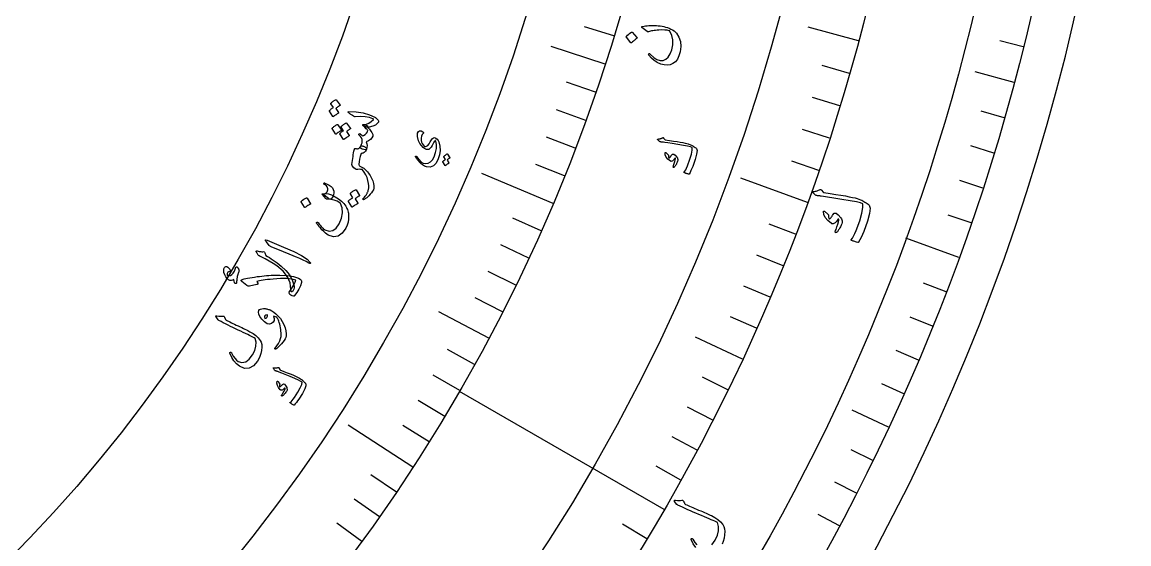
# Model space of a CAD drawing. Header units: millimetres. Extents: x -88 to 88, y -88 to 103.
# Drawn here: x 42.68 to 88, y -41.23 to -19.85 of the extents above; entities that cross this region are included whole.
import ezdxf

# ---------------------------------------------------------------- set-up
doc = ezdxf.new("R2010")
doc.units = ezdxf.units.MM
for name, color, linetype in [('CUT_OUTER', 1, 'Continuous'), ('ENGRAVE', 7, 'Continuous'), ('ENGRAVE_FINE', 8, 'Continuous'), ('TEXT', 5, 'Continuous')]:
    doc.layers.add(name, color=color, linetype=linetype)

msp = doc.modelspace()

# ---------------------------------------------------------------- linework, layer by layer
at = {"layer": 'CUT_OUTER'}
msp.add_arc((0, -0.0002), 87.9998, 179.223718, 0.304605, dxfattribs=at)
at = {"layer": 'ENGRAVE'}
for points in [[(76.9263, -20.6123), (74.8693, -20.0612)], [(66.5518, -21.5699), (64.3418, -20.8536)], [(83.3014, -22.3206), (81.7077, -21.8935)], [(64.4207, -27.2832), (61.5035, -26.0478)], [(74.8371, -27.2385), (72.1083, -26.2453)], [(81.0391, -29.4958), (78.8684, -28.7058)], [(61.7927, -32.8033), (59.7408, -31.714)], [(72.1784, -33.6573), (70.2483, -32.7573)], [(68.9703, -39.82), (60.5871, -34.98)], [(78.16, -36.4466), (76.6646, -35.7493)], [(58.6846, -38.0857), (56.0272, -36.3611)]]:
    msp.add_lwpolyline(points, dxfattribs=at)
for radius in [86.24, 86.24, 83.93, 79.64, 79.64, 76.252, 69.96, 69.96, 66.264, 59.4, 59.4]:
    msp.add_circle((0, 0), radius, dxfattribs=at)
at = {"layer": 'ENGRAVE_FINE'}
for points in [[(66.9172, -20.4081), (65.7051, -20.0384)], [(83.6783, -20.8633), (82.7177, -20.6238)], [(76.5549, -21.9518), (75.4383, -21.6316)], [(66.166, -22.7259), (64.9675, -22.3142)], [(76.1601, -23.2845), (75.0493, -22.9449)], [(65.7599, -23.8755), (64.5687, -23.4431)], [(82.8992, -23.771), (81.9476, -23.4981)], [(75.7421, -24.6101), (74.6374, -24.2512)], [(65.3336, -25.0186), (64.1502, -24.5654)], [(82.4717, -25.2141), (81.525, -24.9247)], [(64.8871, -26.1546), (63.7118, -25.6808)], [(75.3011, -25.9282), (74.2028, -25.5501)], [(82.0191, -26.6496), (81.0776, -26.3437)], [(63.9344, -28.4041), (62.7763, -27.8897)], [(81.5415, -28.077), (80.6055, -27.7547)], [(74.3503, -28.5404), (73.2659, -28.1241)], [(63.4283, -29.517), (62.2794, -28.9823)], [(73.8409, -29.8337), (72.7639, -29.3985)], [(62.9026, -30.6214), (61.7632, -30.0667)], [(73.309, -31.1178), (72.2397, -30.664)], [(80.512, -30.9057), (79.5877, -30.5509)], [(62.3573, -31.7169), (61.2279, -31.1424)], [(72.7548, -32.3925), (71.6936, -31.92)], [(79.9603, -32.3061), (79.0424, -31.9352)], [(61.2089, -33.8802), (60.1002, -33.2666)], [(79.3843, -33.6967), (78.473, -33.3098)], [(60.606, -34.9473), (59.5083, -34.3143)], [(71.58, -34.9119), (70.5359, -34.4027)], [(78.7842, -35.077), (77.8798, -34.6743)], [(59.9842, -36.0041), (58.8977, -35.3519)], [(70.9598, -36.1558), (69.9248, -35.6284)], [(59.3437, -37.0504), (58.2688, -36.3793)], [(70.3179, -37.3887), (69.2923, -36.8434)], [(77.512, -37.8051), (76.6222, -37.3711)], [(69.6547, -38.6102), (68.6388, -38.0471)], [(58.0071, -39.1098), (56.9564, -38.4014)], [(76.8404, -39.1521), (75.9583, -38.7027)], [(57.3114, -40.1224), (56.2733, -39.3956)], [(76.1454, -40.4872), (75.2713, -40.0225)], [(56.5977, -41.123), (55.5725, -40.3781)], [(68.2648, -41.0176), (67.2691, -40.4194)]]:
    msp.add_lwpolyline(points, dxfattribs=at)
at = {"layer": 'TEXT'}
for points in [[(67.4243, -20.472), (67.4214, -20.4668), (67.4207, -20.4605), (67.422, -20.4531), (67.4255, -20.4447), (67.4696, -20.3908), (67.5182, -20.3421), (67.5715, -20.2986), (67.6292, -20.2604), (67.6372, -20.2573), (67.6443, -20.2571), (67.6506, -20.2596), (67.6561, -20.2649), (67.8569, -20.4885), (67.8611, -20.4958), (67.8603, -20.5034), (67.8547, -20.5113), (67.8441, -20.5194), (67.8349, -20.5264), (67.8209, -20.5376), (67.8021, -20.553), (67.7785, -20.5726), (67.75, -20.5968), (67.7164, -20.6259), (67.6778, -20.6599), (67.6341, -20.6989), (67.6273, -20.7038), (67.6215, -20.7055), (67.6166, -20.704), (67.6127, -20.6993)], [(68.0858, -20.0281), (68.1483, -20.0174), (68.2131, -20.0082), (68.2801, -20.0004), (68.3492, -19.994), (68.4209, -19.9897), (68.4953, -19.9879), (68.5726, -19.9886), (68.6525, -19.9918), (68.7315, -19.9974), (68.8088, -20.0066), (68.8844, -20.0191), (68.9583, -20.0351), (69.0308, -20.0546), (69.102, -20.0777), (69.172, -20.1045), (69.2407, -20.1348), (69.3111, -20.1725), (69.3741, -20.2142), (69.4298, -20.2601), (69.4781, -20.3101), (69.577, -20.4613), (69.6339, -20.6392), (69.6485, -20.8437), (69.6207, -21.0746), (69.5763, -21.2344), (69.513, -21.3669), (69.4309, -21.472), (69.3301, -21.5497), (69.2169, -21.5964), (69.0957, -21.6149), (68.9664, -21.6054), (68.829, -21.5679), (68.6909, -21.5045), (68.5648, -21.4223), (68.4507, -21.3216), (68.3485, -21.2024), (68.3379, -21.1852), (68.3336, -21.1705), (68.3357, -21.1582), (68.3441, -21.1482), (68.3574, -21.1407), (68.3725, -21.1421), (68.3892, -21.1523), (68.4076, -21.1714), (68.5428, -21.3006), (68.6747, -21.385), (68.8033, -21.4241), (68.9289, -21.4179), (69.0426, -21.3704), (69.1402, -21.2834), (69.2214, -21.1569), (69.286, -20.9911), (69.3279, -20.7797), (69.3289, -20.5806), (69.2891, -20.3943), (69.2086, -20.2207), (69.2052, -20.2166), (69.1995, -20.2128), (69.1915, -20.2091), (69.1813, -20.2057), (69.0987, -20.1866), (68.999, -20.1762), (68.8823, -20.1743), (68.7486, -20.181), (68.6805, -20.1869), (68.6169, -20.1931), (68.5578, -20.1998), (68.5032, -20.2069), (68.4533, -20.2147), (68.4081, -20.2234), (68.3677, -20.2331), (68.3321, -20.2437), (68.3138, -20.2483), (68.2979, -20.2493), (68.2843, -20.2466), (68.2732, -20.2402), (68.0619, -20.0733), (68.0506, -20.0601), (68.0508, -20.0483), (68.0625, -20.0376), (68.0858, -20.0281)], [(55.322, -23.1979), (55.32, -23.1931), (55.3199, -23.1875), (55.3217, -23.1812), (55.3255, -23.1741), (55.3467, -23.152), (55.3686, -23.1311), (55.3911, -23.1114), (55.4143, -23.093), (55.4384, -23.0758), (55.4637, -23.0596), (55.4902, -23.0445), (55.5178, -23.0305), (55.5252, -23.0286), (55.532, -23.0293), (55.5382, -23.0324), (55.5437, -23.0381), (55.699, -23.2545), (55.7003, -23.2591), (55.6981, -23.2644), (55.6924, -23.2701), (55.6833, -23.2764), (55.6758, -23.2802), (55.6648, -23.2869), (55.6504, -23.2965), (55.6325, -23.3091), (55.611, -23.3246), (55.5855, -23.3432), (55.5561, -23.3649), (55.5227, -23.3897), (55.6415, -23.5604), (55.6445, -23.5672), (55.6431, -23.5738), (55.6374, -23.5801), (55.6273, -23.5862), (55.6186, -23.5915), (55.6053, -23.5999), (55.5874, -23.6116), (55.5649, -23.6265), (55.5376, -23.6449), (55.5055, -23.6671), (55.4684, -23.6932), (55.4264, -23.7232), (55.4205, -23.7256), (55.4156, -23.7257), (55.4117, -23.7234), (55.4088, -23.7188), (55.2648, -23.502), (55.2628, -23.4972), (55.2627, -23.4917), (55.2646, -23.4853), (55.2684, -23.4783), (55.2854, -23.459), (55.3033, -23.4409), (55.3221, -23.424), (55.3418, -23.4082), (55.3622, -23.3936), (55.3833, -23.3799), (55.4049, -23.3673), (55.427, -23.3557)], [(56.0502, -23.5192), (56.3645, -23.5303), (56.6478, -23.5716), (56.9, -23.6438), (57.121, -23.7475), (57.1356, -23.7557), (57.1504, -23.765), (57.1654, -23.7754), (57.1805, -23.7868), (57.1955, -23.799), (57.2101, -23.8117), (57.2243, -23.8249), (57.2381, -23.8384), (57.2606, -23.8657), (57.2738, -23.8924), (57.2774, -23.9184), (57.2717, -23.9437), (57.226, -24.0103), (57.1481, -24.0687), (57.0381, -24.1186), (56.896, -24.1599), (56.875, -24.1644), (56.8501, -24.1649), (56.8214, -24.1612), (56.7886, -24.1533), (56.7731, -24.1482), (56.7578, -24.1431), (56.7427, -24.1378), (56.7279, -24.1324), (56.7134, -24.1267), (56.6993, -24.1206), (56.6856, -24.1141), (56.6723, -24.1071), (56.6499, -24.0931), (56.6352, -24.08), (56.6283, -24.0677), (56.6291, -24.0563), (56.6332, -24.0514), (56.6409, -24.0476), (56.6522, -24.0449), (56.667, -24.0433), (56.7777, -24.029), (56.8814, -23.9896), (56.9783, -23.9253), (57.068, -23.8358), (57.0704, -23.8282), (57.0677, -23.821), (57.0601, -23.8142), (57.0475, -23.8077), (56.903, -23.7616), (56.7337, -23.7333), (56.5397, -23.7226), (56.3209, -23.7291), (56.3056, -23.7261), (56.2824, -23.7169), (56.2512, -23.7016), (56.2122, -23.6801), (56.1899, -23.667), (56.1674, -23.6529), (56.1448, -23.6376), (56.1221, -23.6213), (56.0994, -23.6045), (56.0769, -23.5875), (56.0547, -23.5705), (56.0327, -23.5534), (56.0275, -23.5488), (56.0246, -23.5436), (56.0241, -23.5378), (56.0258, -23.5313), (56.029, -23.5265), (56.0342, -23.5228), (56.0412, -23.5204), (56.0502, -23.5192)], [(55.744, -24.1537), (55.7421, -24.1488), (55.7421, -24.1432), (55.744, -24.1369), (55.7479, -24.1297), (55.7695, -24.1075), (55.7918, -24.0865), (55.8147, -24.0668), (55.8382, -24.0484), (55.8627, -24.0312), (55.8883, -24.015), (55.915, -23.9999), (55.9429, -23.9859), (55.9504, -23.9841), (55.9572, -23.9848), (55.9633, -23.9881), (55.9687, -23.9938), (56.1208, -24.2137), (56.122, -24.2184), (56.1197, -24.2237), (56.114, -24.2295), (56.1047, -24.2358), (56.0985, -24.2398), (56.0888, -24.2462), (56.0757, -24.255), (56.0592, -24.2661), (56.0393, -24.2795), (56.0164, -24.2955), (55.9903, -24.3139), (55.9611, -24.3348), (56.0727, -24.4965), (56.0744, -24.5029), (56.0721, -24.5091), (56.0657, -24.5153), (56.0554, -24.5212), (56.0466, -24.5265), (56.0331, -24.535), (56.015, -24.5466), (55.9922, -24.5615), (55.9646, -24.5799), (55.932, -24.6022), (55.8944, -24.6283), (55.8519, -24.6583), (55.846, -24.6607), (55.841, -24.6607), (55.8372, -24.6584), (55.8344, -24.6538), (55.6962, -24.4349), (55.6943, -24.43), (55.6943, -24.4244), (55.6963, -24.418), (55.7002, -24.4109), (55.7155, -24.3952), (55.7313, -24.3799), (55.7475, -24.3649), (55.7641, -24.3504), (55.7813, -24.3365), (55.7991, -24.3234), (55.8175, -24.3112), (55.8365, -24.2999)], [(55.3789, -24.2157), (55.377, -24.2109), (55.377, -24.2053), (55.379, -24.199), (55.3829, -24.1919), (55.4045, -24.1699), (55.4267, -24.1491), (55.4496, -24.1296), (55.4732, -24.1114), (55.4977, -24.0944), (55.5233, -24.0784), (55.55, -24.0635), (55.5779, -24.0497), (55.5869, -24.0472), (55.5944, -24.0473), (55.6004, -24.0499), (55.6049, -24.055), (55.7565, -24.2747), (55.7582, -24.2811), (55.7559, -24.2873), (55.7495, -24.2934), (55.7392, -24.2993), (55.7305, -24.3045), (55.717, -24.313), (55.699, -24.3245), (55.6762, -24.3393), (55.6487, -24.3576), (55.6163, -24.3797), (55.5788, -24.4057), (55.5364, -24.4354), (55.53, -24.439), (55.5247, -24.4399), (55.5206, -24.4381), (55.5177, -24.4336)], [(56.6431, -24.0461), (56.6844, -24.0442), (56.7277, -24.0528), (56.773, -24.072), (56.8203, -24.1018), (56.8382, -24.1157), (56.8474, -24.1255), (56.8479, -24.1312), (56.8395, -24.1327), (56.8256, -24.1331), (56.8187, -24.136), (56.8188, -24.1416), (56.8258, -24.1496), (56.9046, -24.2381), (56.9652, -24.3149), (57.0077, -24.38), (57.0321, -24.4333), (57.0389, -24.4548), (57.0422, -24.4761), (57.0419, -24.497), (57.0381, -24.5177), (57.0018, -24.594), (56.9442, -24.6582), (56.8654, -24.7102), (56.7654, -24.7499), (56.794, -24.8319), (56.8063, -24.9112), (56.8021, -24.988), (56.7814, -25.0621), (56.7633, -25.0769), (56.7271, -25.08), (56.6728, -25.0714), (56.6005, -25.0511), (56.5604, -25.0327), (56.5363, -25.0103), (56.5281, -24.984), (56.536, -24.9538), (56.5533, -24.9199), (56.5681, -24.8873), (56.5806, -24.8559), (56.5907, -24.8257), (56.5986, -24.7969), (56.6042, -24.7699), (56.6077, -24.7446), (56.6089, -24.7209), (56.5998, -24.6561), (56.5764, -24.5942), (56.5387, -24.535), (56.4867, -24.4788), (56.4719, -24.4634), (56.4651, -24.4499), (56.4665, -24.4383), (56.476, -24.4286), (56.4901, -24.4217), (56.5043, -24.4214), (56.5185, -24.4275), (56.5327, -24.4401), (56.572, -24.4759), (56.6067, -24.4982), (56.6365, -24.507), (56.6616, -24.5024), (56.7347, -24.4553), (56.7879, -24.4053), (56.8212, -24.3523), (56.8345, -24.2965), (56.8336, -24.2925), (56.8313, -24.287), (56.8276, -24.2801), (56.8224, -24.2718), (56.8078, -24.2552), (56.7715, -24.2183), (56.7134, -24.1613), (56.6335, -24.0841), (56.6304, -24.0804), (56.6283, -24.0754), (56.627, -24.0692), (56.6268, -24.0618), (56.6285, -24.0563), (56.6318, -24.0518), (56.6367, -24.0484), (56.6431, -24.0461)], [(59.1068, -24.411), (59.0625, -24.4621), (59.0342, -24.5278), (59.0221, -24.6083), (59.0261, -24.7036), (59.0404, -24.7691), (59.065, -24.8291), (59.1, -24.8836), (59.1455, -24.9325), (59.1556, -24.9397), (59.1672, -24.9449), (59.1802, -24.9479), (59.1946, -24.9489), (59.246, -24.9363), (59.2961, -24.8998), (59.3448, -24.8395), (59.3921, -24.7553), (59.4378, -24.6717), (59.481, -24.6152), (59.5218, -24.5857), (59.5603, -24.5832), (59.628, -24.6091), (59.6823, -24.6471), (59.7229, -24.697), (59.7499, -24.759), (59.7859, -24.9356), (59.793, -25.1112), (59.7714, -25.2856), (59.7209, -25.4588), (59.6316, -25.6333), (59.5204, -25.7445), (59.3875, -25.7924), (59.2332, -25.7773), (59.1579, -25.7475), (59.0819, -25.7016), (59.0054, -25.6398), (58.9281, -25.562), (58.9077, -25.5378), (58.8884, -25.5137), (58.8702, -25.4896), (58.853, -25.4655), (58.8367, -25.4414), (58.8214, -25.417), (58.8071, -25.3924), (58.7936, -25.3675), (58.7889, -25.3552), (58.7888, -25.346), (58.7934, -25.3398), (58.8025, -25.3368), (58.8122, -25.337), (58.8207, -25.3397), (58.8282, -25.345), (58.8346, -25.3527), (58.9231, -25.4799), (59.0128, -25.5716), (59.1038, -25.6276), (59.1963, -25.6478), (59.3094, -25.6328), (59.407, -25.5809), (59.489, -25.492), (59.5551, -25.3663), (59.6128, -25.1937), (59.6422, -25.0288), (59.6434, -24.8719), (59.6164, -24.7231), (59.6129, -24.7134), (59.6075, -24.7081), (59.6004, -24.7072), (59.5914, -24.7106), (59.5692, -24.7305), (59.5413, -24.7693), (59.5075, -24.827), (59.4679, -24.9037), (59.4242, -24.9803), (59.3798, -25.034), (59.3347, -25.0649), (59.2889, -25.073), (59.2421, -25.0659), (59.1966, -25.0502), (59.1523, -25.0258), (59.1092, -24.9927), (59.0314, -24.9117), (58.9677, -24.8183), (58.918, -24.7124), (58.8823, -24.5942), (58.8749, -24.5636), (58.8694, -24.5347), (58.866, -24.5075), (58.8645, -24.4819), (58.8649, -24.458), (58.867, -24.4359), (58.8707, -24.4155), (58.8761, -24.3969), (58.9114, -24.3301), (58.9597, -24.3001), (59.021, -24.3069), (59.0952, -24.3506), (59.113, -24.3678), (59.1208, -24.3836), (59.1188, -24.398), (59.1068, -24.411)], [(56.7839, -25.0566), (56.7629, -25.0989), (56.7402, -25.1351), (56.7157, -25.1651), (56.6894, -25.189), (56.676, -25.199), (56.6616, -25.2075), (56.6462, -25.2145), (56.6299, -25.2201), (56.6127, -25.2247), (56.595, -25.2288), (56.5766, -25.2324), (56.5577, -25.2356), (56.5235, -25.3576), (56.4975, -25.4718), (56.4796, -25.5783), (56.47, -25.677), (56.4718, -25.6995), (56.4797, -25.7186), (56.4937, -25.7343), (56.5137, -25.7465), (56.5975, -25.793), (56.6711, -25.8414), (56.7343, -25.8918), (56.7872, -25.9442), (56.8262, -25.99), (56.8632, -26.0377), (56.8981, -26.0871), (56.931, -26.1384), (56.9616, -26.1914), (56.9897, -26.2461), (57.0154, -26.3024), (57.0387, -26.3604), (57.0734, -26.4686), (57.0895, -26.5645), (57.0869, -26.6481), (57.0657, -26.7193), (57.0323, -26.7814), (56.9902, -26.8433), (56.9396, -26.9048), (56.8803, -26.966), (56.8489, -26.9947), (56.8193, -27.0206), (56.7918, -27.0435), (56.7662, -27.0636), (56.7427, -27.0811), (56.7214, -27.0962), (56.7022, -27.109), (56.6851, -27.1194), (56.6723, -27.1245), (56.6607, -27.1255), (56.6502, -27.1223), (56.6409, -27.1151), (56.6349, -27.1055), (56.6347, -27.0953), (56.6401, -27.0844), (56.6512, -27.0728), (56.6958, -27.0282), (56.733, -26.9862), (56.7625, -26.947), (56.7846, -26.9105), (56.795, -26.8911), (56.8053, -26.8702), (56.8155, -26.8477), (56.8256, -26.8238), (56.8356, -26.7983), (56.8454, -26.7712), (56.8551, -26.7427), (56.8648, -26.7126), (56.8767, -26.6451), (56.8768, -26.5604), (56.8651, -26.4585), (56.8415, -26.3395), (56.8052, -26.2164), (56.7558, -26.1021), (56.6931, -25.9966), (56.6174, -25.8998), (56.6142, -25.8959), (56.6105, -25.8933), (56.6061, -25.8922), (56.6011, -25.8924), (56.5412, -25.8836), (56.4851, -25.8807), (56.433, -25.8837), (56.3846, -25.8925), (56.3576, -25.8888), (56.319, -25.864), (56.2687, -25.8182), (56.2067, -25.7515), (56.196, -25.7353), (56.1892, -25.7179), (56.1862, -25.6995), (56.187, -25.6799), (56.1971, -25.5979), (56.2077, -25.5175), (56.2187, -25.4386), (56.2302, -25.3611), (56.2425, -25.2849), (56.2558, -25.2097), (56.2703, -25.1354), (56.2859, -25.062), (56.2913, -25.0452), (56.3, -25.034), (56.3119, -25.0282), (56.3271, -25.028), (56.3581, -25.0353), (56.3876, -25.0386), (56.4156, -25.0379), (56.4421, -25.0333), (56.4664, -25.0226), (56.4906, -25.0049), (56.5146, -24.9801), (56.5384, -24.9483), (56.5535, -24.934), (56.5735, -24.9261), (56.5984, -24.9244), (56.6284, -24.929), (56.66, -24.9384), (56.6902, -24.9513), (56.7188, -24.9676), (56.746, -24.9873), (56.7671, -25.0073), (56.7805, -25.0255), (56.786, -25.0419), (56.7839, -25.0566)], [(68.7293, -24.6418), (68.7554, -24.6383), (68.7806, -24.6339), (68.8048, -24.6286), (68.828, -24.6223), (68.8503, -24.615), (68.8716, -24.6065), (68.8921, -24.5969), (68.9118, -24.586), (68.9218, -24.5827), (68.9316, -24.584), (68.9413, -24.5897), (68.9509, -24.6), (68.9996, -24.6585), (69.005, -24.6645), (69.0098, -24.6691), (69.0138, -24.6722), (69.0173, -24.674), (69.1961, -24.7002), (69.3574, -24.7249), (69.5011, -24.748), (69.6271, -24.7697), (69.7354, -24.79), (69.8257, -24.8091), (69.898, -24.827), (69.9523, -24.8437), (70.0532, -24.8795), (70.0846, -24.8927), (70.1155, -24.9074), (70.146, -24.9238), (70.1761, -24.9417), (70.2057, -24.9614), (70.2348, -24.983), (70.2634, -25.0064), (70.2914, -25.0317), (70.318, -25.1113), (70.3019, -25.2604), (70.2426, -25.4788), (70.1396, -25.7661), (70.1036, -25.8545), (70.0679, -25.9353), (70.0326, -26.0086), (69.9976, -26.0744), (69.9926, -26.0797), (69.9869, -26.0827), (69.9807, -26.0835), (69.9738, -26.0819), (69.9418, -26.0721), (69.9127, -26.063), (69.8865, -26.0545), (69.8634, -26.0466), (69.8429, -26.0394), (69.8249, -26.0326), (69.8093, -26.0262), (69.7961, -26.0204), (69.7889, -26.0167), (69.7857, -26.0124), (69.7865, -26.0076), (69.7913, -26.0022), (69.8236, -25.9596), (69.8572, -25.9017), (69.892, -25.8284), (69.9281, -25.7398), (70.0261, -25.4715), (70.0894, -25.2569), (70.1186, -25.0961), (70.1139, -24.9893), (70.0512, -24.9671), (69.9328, -24.9393), (69.7586, -24.9057), (69.5289, -24.8662), (69.2983, -24.8281), (69.1237, -24.7998), (69.005, -24.7814), (68.9423, -24.7731), (68.9249, -24.7713), (68.9087, -24.7696), (68.8936, -24.768), (68.8796, -24.7666), (68.8669, -24.7653), (68.8555, -24.7642), (68.8455, -24.7633), (68.8369, -24.7626), (68.8185, -24.76), (68.802, -24.7547), (68.7874, -24.7465), (68.7746, -24.7356), (68.7102, -24.6691), (68.7061, -24.6641), (68.7038, -24.6594), (68.7035, -24.6552), (68.705, -24.6513), (68.7094, -24.6475), (68.7149, -24.6446), (68.7216, -24.6427), (68.7293, -24.6418)], [(59.9488, -25.3696), (59.9475, -25.3663), (59.9475, -25.3625), (59.9488, -25.3581), (59.9514, -25.3532), (59.9659, -25.3378), (59.9808, -25.3232), (59.9962, -25.3095), (60.0119, -25.2967), (60.0283, -25.2846), (60.0455, -25.2733), (60.0634, -25.2627), (60.0821, -25.2528), (60.0871, -25.2515), (60.0917, -25.2519), (60.0958, -25.2541), (60.0994, -25.2579), (60.2009, -25.406), (60.2017, -25.4092), (60.2002, -25.4128), (60.1963, -25.4168), (60.1902, -25.4212), (60.1851, -25.4238), (60.1776, -25.4285), (60.1678, -25.4352), (60.1557, -25.444), (60.1411, -25.4548), (60.1238, -25.4678), (60.1038, -25.483), (60.0812, -25.5003), (60.159, -25.6169), (60.1609, -25.6216), (60.1599, -25.6261), (60.156, -25.6305), (60.1492, -25.6347), (60.1433, -25.6384), (60.1343, -25.6443), (60.1222, -25.6525), (60.1069, -25.6629), (60.0885, -25.6758), (60.0667, -25.6914), (60.0416, -25.7097), (60.0131, -25.7306), (60.0091, -25.7324), (60.0059, -25.7325), (60.0033, -25.731), (60.0014, -25.7278), (59.9069, -25.5797), (59.9057, -25.5764), (59.9057, -25.5726), (59.907, -25.5682), (59.9096, -25.5633), (59.9212, -25.5499), (59.9334, -25.5373), (59.9462, -25.5255), (59.9596, -25.5144), (59.9735, -25.5042), (59.9878, -25.4946), (60.0024, -25.4857), (60.0174, -25.4776)], [(69.0095, -25.2036), (69.0114, -25.2), (69.0141, -25.1973), (69.0177, -25.1954), (69.0222, -25.1945), (69.0256, -25.1949), (69.0292, -25.1959), (69.0328, -25.1975), (69.0365, -25.1997), (69.1297, -25.2821), (69.1389, -25.2914), (69.1453, -25.2999), (69.1492, -25.3078), (69.1503, -25.315), (69.1483, -25.3432), (69.1499, -25.3685), (69.1553, -25.3908), (69.1643, -25.4101), (69.1707, -25.4157), (69.1801, -25.4148), (69.1924, -25.4075), (69.2076, -25.3937), (69.2157, -25.3838), (69.2238, -25.3734), (69.2317, -25.3625), (69.2395, -25.3511), (69.2472, -25.3392), (69.2549, -25.3265), (69.2626, -25.313), (69.2702, -25.2989), (69.3108, -25.2551), (69.3614, -25.2547), (69.422, -25.2979), (69.4925, -25.3847), (69.5112, -25.4167), (69.5242, -25.4461), (69.5314, -25.4728), (69.533, -25.4969), (69.5294, -25.5213), (69.5197, -25.5535), (69.5041, -25.5933), (69.4824, -25.6407), (69.4707, -25.6647), (69.4588, -25.6872), (69.4466, -25.708), (69.434, -25.7273), (69.4216, -25.7452), (69.4096, -25.7618), (69.3981, -25.7771), (69.387, -25.7912), (69.3779, -25.799), (69.369, -25.8036), (69.3604, -25.8052), (69.352, -25.8037), (69.3444, -25.7994), (69.3401, -25.7935), (69.339, -25.7858), (69.3412, -25.7765), (69.3498, -25.7473), (69.3601, -25.7145), (69.3721, -25.6778), (69.3857, -25.6375), (69.411, -25.5622), (69.4279, -25.5024), (69.4365, -25.458), (69.4367, -25.4291), (69.4355, -25.4249), (69.4329, -25.422), (69.4291, -25.4202), (69.4239, -25.4198), (69.4202, -25.4205), (69.4163, -25.4228), (69.4121, -25.4268), (69.4076, -25.4324), (69.3715, -25.4863), (69.3553, -25.5084), (69.3382, -25.5261), (69.3205, -25.5396), (69.302, -25.5487), (69.282, -25.5548), (69.2632, -25.5558), (69.2458, -25.5518), (69.2296, -25.5428), (69.1274, -25.463), (69.0567, -25.3798), (69.0174, -25.2934), (69.0095, -25.2036)], [(55.0341, -26.4607), (55.0424, -26.4487), (55.0531, -26.4419), (55.0662, -26.4404), (55.0817, -26.4442), (55.1781, -26.4837), (55.2607, -26.5293), (55.3296, -26.5812), (55.3848, -26.6393), (55.4239, -26.7032), (55.4447, -26.7724), (55.4472, -26.8469), (55.4313, -26.9267), (55.413, -26.9792), (55.3889, -27.0256), (55.3591, -27.0659), (55.3235, -27.1), (55.3051, -27.1089), (55.2829, -27.1084), (55.257, -27.0986), (55.2274, -27.0795), (55.0436, -26.9397), (55.0297, -26.929), (55.0204, -26.9193), (55.0155, -26.9105), (55.0152, -26.9027), (55.0189, -26.8961), (55.0261, -26.8907), (55.0368, -26.8866), (55.051, -26.8839), (55.0836, -26.8748), (55.1136, -26.8574), (55.141, -26.8318), (55.1658, -26.7978), (55.185, -26.7592), (55.1954, -26.7197), (55.1972, -26.6792), (55.1902, -26.638), (55.1729, -26.5968), (55.1447, -26.5608), (55.1058, -26.5299), (55.0562, -26.5042), (55.0417, -26.4952), (55.0332, -26.4849), (55.0307, -26.4735), (55.0341, -26.4607)], [(56.1236, -26.8842), (56.1218, -26.8792), (56.1221, -26.8734), (56.1244, -26.867), (56.1286, -26.8599), (56.1513, -26.8378), (56.1747, -26.8171), (56.1986, -26.7977), (56.2231, -26.7796), (56.2484, -26.7627), (56.2749, -26.747), (56.3024, -26.7324), (56.3311, -26.719), (56.3387, -26.7173), (56.3455, -26.7182), (56.3514, -26.7217), (56.3566, -26.7277), (56.4988, -26.9563), (56.4997, -26.9612), (56.4972, -26.9665), (56.4912, -26.9722), (56.4816, -26.9783), (56.4738, -26.982), (56.4623, -26.9885), (56.4472, -26.9978), (56.4285, -27.0101), (56.4058, -27.0253), (56.379, -27.0435), (56.348, -27.0647), (56.3129, -27.089), (56.4212, -27.2692), (56.4238, -27.2763), (56.422, -27.283), (56.4158, -27.2894), (56.4053, -27.2952), (56.3963, -27.3003), (56.3823, -27.3085), (56.3636, -27.3199), (56.34, -27.3344), (56.3114, -27.3523), (56.2776, -27.3741), (56.2387, -27.3996), (56.1946, -27.4289), (56.1885, -27.4312), (56.1836, -27.4311), (56.1798, -27.4286), (56.1772, -27.4237), (56.0464, -27.1953), (56.0447, -27.1903), (56.045, -27.1845), (56.0473, -27.1781), (56.0515, -27.171), (56.0699, -27.1518), (56.089, -27.1338), (56.109, -27.117), (56.1298, -27.1015), (56.1514, -27.0872), (56.1734, -27.0739), (56.1959, -27.0617), (56.2189, -27.0505)], [(75.0892, -26.7899), (75.1272, -26.7849), (75.1637, -26.7785), (75.1989, -26.7708), (75.2326, -26.7618), (75.2649, -26.7512), (75.296, -26.7389), (75.3257, -26.7249), (75.3542, -26.7092), (75.3687, -26.7044), (75.383, -26.7062), (75.3972, -26.7145), (75.4111, -26.7294), (75.4822, -26.8142), (75.4901, -26.8228), (75.497, -26.8294), (75.503, -26.834), (75.508, -26.8366), (75.7681, -26.8744), (76.0027, -26.9099), (76.2118, -26.9432), (76.3952, -26.9744), (76.5527, -27.0036), (76.6841, -27.031), (76.7893, -27.0568), (76.8684, -27.0808), (77.0153, -27.1326), (77.0609, -27.1516), (77.106, -27.173), (77.1504, -27.1967), (77.1942, -27.2227), (77.2374, -27.2512), (77.2798, -27.2825), (77.3214, -27.3164), (77.3623, -27.3531), (77.4011, -27.4691), (77.3779, -27.6863), (77.2918, -28.0046), (77.1416, -28.4232), (77.089, -28.5518), (77.0369, -28.6695), (76.9852, -28.7762), (76.934, -28.872), (76.9267, -28.8797), (76.9184, -28.8841), (76.9093, -28.8852), (76.8994, -28.8829), (76.8528, -28.8685), (76.8105, -28.8551), (76.7725, -28.8426), (76.7388, -28.8311), (76.7091, -28.8205), (76.6829, -28.8105), (76.6602, -28.8013), (76.6412, -28.7927), (76.6307, -28.7873), (76.626, -28.7811), (76.6272, -28.7741), (76.6341, -28.7663), (76.6813, -28.7043), (76.7304, -28.6201), (76.7813, -28.5135), (76.8339, -28.3846), (76.9768, -27.9941), (77.0689, -27.6816), (77.111, -27.4475), (77.1039, -27.2922), (77.0126, -27.2601), (76.8403, -27.2199), (76.587, -27.1715), (76.2527, -27.1146), (75.9173, -27.0597), (75.6633, -27.0188), (75.4907, -26.9922), (75.3994, -26.9801), (75.3742, -26.9775), (75.3506, -26.975), (75.3286, -26.9727), (75.3083, -26.9706), (75.2897, -26.9687), (75.2732, -26.9671), (75.2587, -26.9659), (75.2461, -26.9649), (75.2194, -26.9611), (75.1954, -26.9533), (75.1741, -26.9416), (75.1555, -26.9258), (75.0616, -26.8295), (75.0556, -26.8222), (75.0523, -26.8154), (75.0517, -26.8093), (75.0539, -26.8037), (75.0603, -26.7981), (75.0684, -26.794), (75.078, -26.7913), (75.0892, -26.7899)], [(54.1141, -27.2103), (54.1125, -27.2053), (54.1128, -27.1997), (54.1151, -27.1935), (54.1194, -27.1866), (54.1659, -27.1462), (54.2156, -27.1109), (54.2685, -27.0809), (54.3246, -27.0561), (54.332, -27.0546), (54.3382, -27.0555), (54.3433, -27.0586), (54.3473, -27.0641), (54.488, -27.2892), (54.4906, -27.2963), (54.4888, -27.3028), (54.4826, -27.3088), (54.4722, -27.3143), (54.4631, -27.319), (54.4492, -27.3267), (54.4306, -27.3374), (54.407, -27.351), (54.3786, -27.3678), (54.3449, -27.3882), (54.3061, -27.4122), (54.2622, -27.4397), (54.2555, -27.4429), (54.2502, -27.4436), (54.2462, -27.4415), (54.2435, -27.4369)], [(55.5001, -27.0033), (55.6376, -27.0903), (55.7564, -27.1849), (55.8565, -27.2873), (55.9378, -27.3976), (55.9614, -27.4395), (55.9823, -27.4837), (56.0006, -27.5303), (56.0163, -27.5792), (56.0293, -27.6306), (56.0395, -27.6847), (56.0468, -27.7415), (56.0514, -27.8009), (56.0489, -27.9227), (56.0289, -28.0448), (55.9915, -28.1672), (55.9365, -28.2898), (55.7904, -28.5032), (55.6201, -28.6214), (55.4262, -28.6447), (55.2089, -28.5733), (55.1574, -28.5411), (55.0981, -28.494), (55.031, -28.4318), (54.9561, -28.3548), (54.9235, -28.3194), (54.8927, -28.285), (54.8638, -28.2516), (54.8366, -28.2191), (54.8111, -28.1875), (54.787, -28.1567), (54.7644, -28.1266), (54.7433, -28.0973), (54.7388, -28.0891), (54.7368, -28.0806), (54.7376, -28.0718), (54.741, -28.0627), (54.7451, -28.0568), (54.7505, -28.0524), (54.7572, -28.0496), (54.7652, -28.0482), (54.7727, -28.0483), (54.7805, -28.051), (54.7886, -28.0564), (54.797, -28.0645), (54.844, -28.1234), (54.8875, -28.1764), (54.9275, -28.2234), (54.9641, -28.2645), (54.9975, -28.2994), (55.0283, -28.3279), (55.0562, -28.3498), (55.0815, -28.3654), (55.248, -28.4192), (55.4006, -28.3948), (55.5391, -28.2921), (55.663, -28.1108), (55.7628, -27.8776), (55.8054, -27.6612), (55.7909, -27.4622), (55.7196, -27.2807), (55.7153, -27.2738), (55.7092, -27.2664), (55.7012, -27.2585), (55.6914, -27.2501), (55.5815, -27.1882), (55.4582, -27.1435), (55.3215, -27.1159), (55.1716, -27.1052), (55.1548, -27.1046), (55.1392, -27.1001), (55.1247, -27.0915), (55.1114, -27.079), (54.9794, -26.9149), (54.97, -26.9019), (54.9675, -26.8918), (54.9718, -26.8846), (54.983, -26.8804), (55.0965, -26.872), (55.2206, -26.8897), (55.3551, -26.9334), (55.5001, -27.0033)], [(75.4983, -27.6041), (75.501, -27.5988), (75.505, -27.5949), (75.5102, -27.5922), (75.5167, -27.5908), (75.5217, -27.5914), (75.5269, -27.5929), (75.5322, -27.5952), (75.5376, -27.5984), (75.6732, -27.7182), (75.6865, -27.7316), (75.6959, -27.744), (75.7014, -27.7555), (75.7031, -27.7659), (75.7001, -27.8069), (75.7025, -27.8435), (75.7103, -27.8759), (75.7235, -27.904), (75.7328, -27.912), (75.7464, -27.9108), (75.7643, -27.9002), (75.7864, -27.8803), (75.7983, -27.8659), (75.81, -27.8508), (75.8215, -27.835), (75.8328, -27.8185), (75.844, -27.8012), (75.8552, -27.7828), (75.8664, -27.7633), (75.8775, -27.7427), (75.9364, -27.6792), (76.01, -27.6788), (76.0982, -27.7415), (76.2008, -27.8677), (76.228, -27.9142), (76.2468, -27.9569), (76.2574, -27.9958), (76.2596, -28.0307), (76.2543, -28.0663), (76.2403, -28.113), (76.2175, -28.1708), (76.1858, -28.2396), (76.1689, -28.2745), (76.1515, -28.3071), (76.1336, -28.3374), (76.1153, -28.3654), (76.0972, -28.3913), (76.0797, -28.4154), (76.0629, -28.4376), (76.0468, -28.458), (76.0335, -28.4692), (76.0206, -28.476), (76.008, -28.4783), (75.9959, -28.4761), (75.9849, -28.4698), (75.9786, -28.4611), (75.977, -28.45), (75.9802, -28.4364), (75.9928, -28.3941), (76.0079, -28.3464), (76.0254, -28.2933), (76.0452, -28.2347), (76.0821, -28.1254), (76.1068, -28.0385), (76.1193, -27.9741), (76.1196, -27.9322), (76.1178, -27.926), (76.1141, -27.9217), (76.1085, -27.9192), (76.1009, -27.9186), (76.0957, -27.9196), (76.09, -27.923), (76.0839, -27.9287), (76.0773, -27.9368), (76.0248, -28.015), (76.0011, -28.0471), (75.9763, -28.0728), (75.9505, -28.0923), (75.9236, -28.1054), (75.8945, -28.1142), (75.8673, -28.1157), (75.8419, -28.1098), (75.8183, -28.0967), (75.6698, -27.9805), (75.567, -27.8597), (75.5098, -27.7343), (75.4983, -27.6041)], [(52.6844, -28.8562), (52.6494, -28.8053), (52.6431, -28.7764), (52.6656, -28.7694), (52.7169, -28.7844), (53.3903, -29.0749), (53.8033, -29.2535), (54.1223, -29.4165), (54.3468, -29.5644), (54.4768, -29.6973), (54.4847, -29.713), (54.4874, -29.7245), (54.4847, -29.7318), (54.4766, -29.7349), (54.4664, -29.7354), (54.4546, -29.7332), (54.4413, -29.7285), (54.4264, -29.7212), (54.3131, -29.6593), (54.19, -29.599), (54.0573, -29.5401), (53.9148, -29.4826), (53.878, -29.4669), (53.7779, -29.4255), (53.6146, -29.3583), (53.3882, -29.2652), (52.8841, -29.0623), (52.8583, -29.0497), (52.8358, -29.0357), (52.8167, -29.0202), (52.801, -29.0032)], [(53.8064, -30.613), (53.8173, -30.6734), (53.8166, -30.732), (53.8045, -30.7888), (53.7809, -30.8439), (53.7623, -30.8726), (53.7453, -30.891), (53.7299, -30.8991), (53.7162, -30.8968), (53.7039, -30.8845), (53.6954, -30.8641), (53.6908, -30.8355), (53.69, -30.7987), (53.6568, -30.5305), (53.5484, -30.281), (53.3651, -30.0504), (53.1075, -29.8384), (52.9546, -29.7367), (52.7983, -29.642), (52.6384, -29.5541), (52.4752, -29.4731), (52.4279, -29.4497), (52.3916, -29.4287), (52.3663, -29.4101), (52.3521, -29.394), (52.3361, -29.3677), (52.3218, -29.3445), (52.3092, -29.3243), (52.2983, -29.3071), (52.2892, -29.2929), (52.282, -29.2813), (52.2767, -29.2725), (52.2732, -29.2665), (52.2701, -29.2564), (52.2693, -29.2476), (52.2707, -29.2401), (52.2744, -29.2339), (52.2819, -29.2277), (52.2894, -29.2239), (52.2967, -29.2226), (52.304, -29.2238), (52.3834, -29.2432), (52.4495, -29.2551), (52.5023, -29.2595), (52.5417, -29.2565), (52.5703, -29.2534), (52.593, -29.2592), (52.61, -29.2739), (52.6212, -29.2974), (52.6569, -29.4109), (52.7318, -29.4512), (52.808, -29.4957), (52.8854, -29.5445), (52.964, -29.5976), (53.0441, -29.6549), (53.126, -29.7164), (53.2095, -29.7821), (53.2948, -29.852), (53.4776, -30.0259), (53.624, -30.2107), (53.7336, -30.4064), (53.8064, -30.613)], [(51.5612, -30.0442), (51.5485, -30.0805), (51.5368, -30.1141), (51.5262, -30.1453), (51.5165, -30.1739), (51.5082, -30.1999), (51.5014, -30.2233), (51.4961, -30.244), (51.4924, -30.2621), (51.4893, -30.2808), (51.4858, -30.3035), (51.4819, -30.3302), (51.4776, -30.3608), (51.473, -30.3955), (51.4683, -30.4344), (51.4635, -30.4774), (51.4586, -30.5247), (51.4547, -30.5428), (51.447, -30.5557), (51.4355, -30.5635), (51.4202, -30.5659), (51.392, -30.5561), (51.3713, -30.5242), (51.358, -30.4703), (51.3522, -30.3943), (51.3038, -30.4211), (51.2594, -30.4368), (51.219, -30.4413), (51.1826, -30.4348), (51.1251, -30.4035), (51.072, -30.3539), (51.0233, -30.2861), (50.9788, -30.2), (50.9466, -30.1099), (50.9348, -30.0299), (50.9433, -29.9599), (50.9723, -29.8999), (50.9994, -29.8729), (51.0295, -29.8613), (51.0627, -29.8651), (51.0989, -29.8844), (51.1339, -29.9124), (51.1635, -29.9422), (51.1877, -29.9738), (51.2065, -30.0073), (51.2168, -30.0358), (51.2165, -30.0565), (51.2057, -30.0694), (51.1844, -30.0744), (51.1553, -30.0773), (51.1301, -30.0858), (51.109, -30.1001), (51.0919, -30.12), (51.0781, -30.1434), (51.0711, -30.167), (51.0708, -30.1908), (51.0773, -30.2149), (51.0894, -30.2369), (51.1048, -30.2504), (51.1235, -30.2554), (51.1455, -30.2519), (51.2077, -30.2268), (51.2665, -30.1862), (51.3218, -30.13), (51.3735, -30.0584), (51.3771, -30.0516), (51.3807, -30.0438), (51.3843, -30.0349), (51.3878, -30.025), (51.3915, -30.0141), (51.3955, -30.0023), (51.3997, -29.9897), (51.4043, -29.9761), (51.4094, -29.9616), (51.4139, -29.9484), (51.4179, -29.9366), (51.4214, -29.9261), (51.4245, -29.9168), (51.4275, -29.9088), (51.4305, -29.902), (51.4334, -29.8964), (51.4405, -29.8868), (51.4488, -29.8803), (51.4583, -29.877), (51.4689, -29.877), (51.4782, -29.8784), (51.4862, -29.8812), (51.4931, -29.8854), (51.4987, -29.8909), (51.5313, -29.9422), (51.5527, -29.9849), (51.5626, -30.0189), (51.5612, -30.0442)], [(53.615, -30.9112), (53.6742, -30.8264), (53.7261, -30.7485), (53.7706, -30.6776), (53.8077, -30.6137), (53.8378, -30.5569), (53.861, -30.5069), (53.8776, -30.4639), (53.8873, -30.4279), (53.729, -30.3817), (53.5207, -30.3587), (53.2624, -30.3584), (52.9543, -30.3801), (52.839, -30.3914), (52.7328, -30.4026), (52.6359, -30.4139), (52.5481, -30.4252), (52.4697, -30.4367), (52.4007, -30.4484), (52.3412, -30.4605), (52.2911, -30.473), (52.3359, -30.55), (52.3345, -30.5709), (52.3264, -30.587), (52.3116, -30.5983), (52.29, -30.6048), (51.9974, -30.6675), (51.9653, -30.6702), (51.935, -30.6662), (51.9064, -30.6557), (51.8795, -30.6386), (51.6769, -30.4717), (51.6631, -30.4591), (51.6547, -30.4476), (51.6518, -30.4372), (51.6542, -30.4279), (51.6927, -30.4004), (51.7797, -30.3719), (51.9152, -30.342), (52.0994, -30.3105), (52.2031, -30.2944), (52.3048, -30.2796), (52.4045, -30.2663), (52.5022, -30.2544), (52.5979, -30.244), (52.6917, -30.235), (52.7836, -30.2274), (52.8734, -30.2214), (53.2315, -30.2119), (53.5387, -30.2285), (53.7949, -30.272), (54, -30.3433), (54.0641, -30.3817), (54.1065, -30.423), (54.1272, -30.4672), (54.1261, -30.5143), (54.0798, -30.6529), (54.0163, -30.7896), (53.9354, -30.9243), (53.8373, -31.0568), (53.8277, -31.0686), (53.8179, -31.0769), (53.8081, -31.0816), (53.7981, -31.0829), (53.735, -31.0688), (53.6839, -31.0437), (53.6446, -31.0078), (53.6172, -30.961), (53.6109, -30.944), (53.6085, -30.93), (53.6098, -30.9191), (53.615, -30.9112)], [(52.4938, -32.0186), (52.4142, -31.9065), (52.368, -31.8097), (52.3551, -31.7282), (52.3757, -31.6618), (52.404, -31.6295), (52.4442, -31.6061), (52.4964, -31.5916), (52.5606, -31.586), (52.5958, -31.586), (52.6306, -31.5882), (52.6648, -31.5927), (52.6985, -31.5995), (52.7322, -31.6081), (52.7663, -31.6184), (52.8007, -31.6301), (52.8356, -31.6433), (52.9089, -31.6801), (52.9887, -31.7342), (53.0751, -31.8058), (53.1678, -31.8949), (53.2573, -31.9981), (53.3337, -32.1122), (53.3969, -32.2372), (53.4469, -32.373), (53.4819, -32.5052), (53.4994, -32.6151), (53.4995, -32.7026), (53.4823, -32.7675), (53.4508, -32.8253), (53.4096, -32.8887), (53.3587, -32.9578), (53.2981, -33.0324), (53.266, -33.0694), (53.2354, -33.103), (53.2062, -33.1332), (53.1784, -33.16), (53.1522, -33.1839), (53.1279, -33.205), (53.1054, -33.2236), (53.0848, -33.2394), (53.0705, -33.2475), (53.058, -33.2513), (53.0473, -33.2508), (53.0384, -33.2461), (53.0324, -33.2368), (53.0314, -33.2265), (53.0353, -33.2153), (53.0442, -33.2032), (53.1156, -33.11), (53.1766, -33.0133), (53.2272, -32.9133), (53.2673, -32.81), (53.2762, -32.776), (53.2822, -32.736), (53.2853, -32.69), (53.2855, -32.6381), (53.2827, -32.5801), (53.277, -32.5163), (53.2683, -32.4464), (53.2566, -32.3707), (53.2427, -32.2952), (53.2275, -32.226), (53.2111, -32.1632), (53.1934, -32.1068), (53.1742, -32.0568), (53.1532, -32.0132), (53.1306, -31.9761), (53.1062, -31.9454), (53.0545, -31.9236), (53.0147, -31.9096), (52.9865, -31.9036), (52.9701, -31.9056), (52.9998, -31.9946), (52.9969, -32.0732), (52.9614, -32.1415), (52.8934, -32.1991), (52.8053, -32.2271), (52.7093, -32.2062), (52.6055, -32.1367), (52.4938, -32.0186)], [(50.6219, -31.9265), (50.6169, -31.9173), (50.6149, -31.9083), (50.6158, -31.8995), (50.6197, -31.8908), (50.6262, -31.8838), (50.6347, -31.8797), (50.6452, -31.8786), (50.6579, -31.8806), (50.7301, -31.8941), (50.7955, -31.9011), (50.8539, -31.9015), (50.9055, -31.8954), (50.9229, -31.895), (50.9386, -31.9016), (50.9525, -31.9152), (50.9646, -31.9359), (50.9695, -31.9473), (50.9743, -31.9583), (50.9789, -31.9687), (50.9835, -31.9787), (50.9877, -31.988), (50.9915, -31.9967), (50.9949, -32.0046), (50.9979, -32.0118), (51.0036, -32.0245), (51.0123, -32.0364), (51.0241, -32.0477), (51.039, -32.0584), (51.0845, -32.0828), (51.1345, -32.1088), (51.189, -32.1364), (51.2481, -32.1654), (51.3116, -32.1962), (51.3794, -32.2288), (51.4516, -32.2632), (51.5282, -32.2995), (51.6052, -32.3346), (51.6773, -32.3681), (51.7445, -32.4), (51.8067, -32.4304), (51.8642, -32.4591), (51.9173, -32.4861), (51.966, -32.5114), (52.0102, -32.535), (52.1378, -32.6102), (52.2503, -32.6949), (52.3476, -32.7891), (52.4296, -32.8929), (52.4686, -32.9685), (52.4902, -33.0612), (52.4942, -33.1711), (52.4806, -33.2981), (52.4533, -33.4281), (52.4183, -33.5443), (52.3754, -33.6467), (52.3248, -33.7352), (52.1572, -33.9303), (51.978, -34.031), (51.7879, -34.0376), (51.5871, -33.9503), (51.46, -33.851), (51.3516, -33.7294), (51.2617, -33.5855), (51.1902, -33.4196), (51.187, -33.4084), (51.1868, -33.3988), (51.1896, -33.3907), (51.1955, -33.3841), (51.2035, -33.3783), (51.2112, -33.375), (51.2187, -33.3741), (51.2259, -33.3757), (51.2355, -33.3797), (51.2436, -33.3854), (51.2501, -33.3928), (51.2551, -33.4018), (51.3295, -33.5316), (51.3987, -33.633), (51.4629, -33.706), (51.5222, -33.7504), (51.6828, -33.7959), (51.835, -33.7663), (51.9785, -33.6612), (52.1129, -33.4807), (52.2037, -33.2985), (52.2533, -33.1264), (52.2619, -32.9646), (52.2297, -32.8133), (52.1844, -32.7876), (52.1308, -32.7586), (52.0688, -32.7264), (51.9986, -32.6909), (51.9198, -32.6523), (51.8322, -32.6105), (51.7358, -32.5655), (51.6307, -32.5173), (51.5229, -32.4664), (51.4171, -32.4159), (51.3134, -32.3656), (51.2116, -32.3157), (51.1119, -32.266), (51.0144, -32.2164), (50.919, -32.1667), (50.8259, -32.1171), (50.734, -32.0728), (50.7245, -32.0662), (50.7162, -32.059), (50.7092, -32.0514), (50.7034, -32.0432)], [(52.7289, -31.8439), (52.6605, -31.854), (52.6201, -31.8827), (52.6075, -31.93), (52.6228, -31.9959), (52.6707, -31.9788), (52.7044, -31.9477), (52.7238, -31.9027), (52.7289, -31.8439)], [(52.9921, -34.0112), (53.016, -34.0135), (53.0392, -34.0147), (53.0617, -34.015), (53.0835, -34.0142), (53.1047, -34.0122), (53.1254, -34.0091), (53.1455, -34.0047), (53.1651, -33.9991), (53.1746, -33.9983), (53.1831, -34.0014), (53.1905, -34.0084), (53.1969, -34.0195), (53.2281, -34.0813), (53.2317, -34.0876), (53.235, -34.0926), (53.238, -34.0963), (53.2406, -34.0986), (53.3937, -34.1583), (53.5316, -34.213), (53.6541, -34.2629), (53.7614, -34.3078), (53.8531, -34.3478), (53.9292, -34.3832), (53.9896, -34.4137), (54.0344, -34.4396), (54.1165, -34.4919), (54.1416, -34.51), (54.1659, -34.5294), (54.1896, -34.5501), (54.2126, -34.5721), (54.2348, -34.5956), (54.2562, -34.6206), (54.2768, -34.6472), (54.2965, -34.6753), (54.3037, -34.7513), (54.259, -34.8801), (54.1619, -35.0615), (54.012, -35.2951), (53.962, -35.366), (53.9139, -35.4303), (53.8676, -35.488), (53.8231, -35.5392), (53.8176, -35.5429), (53.8119, -35.5444), (53.8062, -35.5438), (53.8005, -35.541), (53.7741, -35.5257), (53.7502, -35.5117), (53.7288, -35.4988), (53.7099, -35.4871), (53.6932, -35.4765), (53.6786, -35.4668), (53.6661, -35.458), (53.6557, -35.4501), (53.6501, -35.4454), (53.6481, -35.4409), (53.6498, -35.4368), (53.6551, -35.433), (53.6924, -35.4019), (53.7341, -35.3574), (53.7799, -35.2997), (53.83, -35.2285), (53.9716, -35.0109), (54.0716, -34.8336), (54.1302, -34.6971), (54.1478, -34.6016), (54.0968, -34.5691), (53.9976, -34.5203), (53.8502, -34.455), (53.6547, -34.3731), (53.4582, -34.2924), (53.3093, -34.2317), (53.2079, -34.1912), (53.154, -34.171), (53.139, -34.1658), (53.125, -34.161), (53.1119, -34.1565), (53.0998, -34.1524), (53.0888, -34.1486), (53.079, -34.1454), (53.0703, -34.1425), (53.0628, -34.1402), (53.0471, -34.1341), (53.0335, -34.126), (53.0222, -34.1158), (53.0131, -34.1036), (52.9696, -34.0315), (52.967, -34.0262), (52.966, -34.0217), (52.9665, -34.0178), (52.9687, -34.0147), (52.9734, -34.0122), (52.9788, -34.0108), (52.9851, -34.0105), (52.9921, -34.0112)], [(53.1258, -34.5659), (53.1282, -34.5631), (53.1312, -34.5612), (53.1348, -34.5603), (53.1389, -34.5604), (53.1419, -34.5614), (53.1448, -34.5631), (53.1477, -34.5652), (53.1505, -34.5679), (53.2163, -34.66), (53.2225, -34.67), (53.2265, -34.6789), (53.2282, -34.6867), (53.2278, -34.6933), (53.2202, -34.7179), (53.2165, -34.7406), (53.2167, -34.7614), (53.2208, -34.7804), (53.2253, -34.7866), (53.2338, -34.7877), (53.2462, -34.7838), (53.2625, -34.7747), (53.2717, -34.7676), (53.281, -34.76), (53.2902, -34.752), (53.2994, -34.7435), (53.3087, -34.7345), (53.3181, -34.7248), (53.3277, -34.7145), (53.3373, -34.7035), (53.3822, -34.673), (53.4271, -34.6831), (53.4719, -34.7337), (53.5167, -34.825), (53.5267, -34.8572), (53.5322, -34.8858), (53.5332, -34.911), (53.5296, -34.9326), (53.5214, -34.9535), (53.5063, -34.98), (53.4843, -35.0121), (53.4554, -35.0496), (53.4402, -35.0685), (53.425, -35.086), (53.4099, -35.1019), (53.3949, -35.1165), (53.3802, -35.1298), (53.3662, -35.142), (53.3528, -35.1532), (53.3402, -35.1634), (53.3305, -35.1684), (53.3217, -35.1707), (53.3137, -35.1704), (53.3066, -35.1674), (53.3008, -35.162), (53.2982, -35.1558), (53.2988, -35.1488), (53.3026, -35.141), (53.3162, -35.117), (53.3321, -35.0899), (53.3501, -35.06), (53.3704, -35.027), (53.4082, -34.9655), (53.4354, -34.916), (53.4521, -34.8784), (53.4582, -34.8529), (53.458, -34.8489), (53.4563, -34.8458), (53.4532, -34.8435), (53.4487, -34.842), (53.4454, -34.8419), (53.4414, -34.8432), (53.4369, -34.8458), (53.4317, -34.8498), (53.3888, -34.8902), (53.3698, -34.9064), (53.3511, -34.9187), (53.3327, -34.927), (53.3144, -34.9312), (53.2955, -34.9325), (53.2787, -34.9296), (53.264, -34.9225), (53.2515, -34.9112), (53.1773, -34.8196), (53.1316, -34.7316), (53.1145, -34.647), (53.1258, -34.5659)]]:
    msp.add_lwpolyline(points, close=True, dxfattribs=at)
for points in [[(70.9292, -41.2696), (71.0631, -41.0708), (71.1506, -40.8724), (71.1949, -40.6867), (71.1962, -40.514), (71.1545, -40.3544), (71.105, -40.3292), (71.0464, -40.3009), (70.9789, -40.2695), (70.9023, -40.2351), (70.8165, -40.1977), (70.7212, -40.1574), (70.6163, -40.1141), (70.5019, -40.0678), (70.3846, -40.0188), (70.2694, -39.9701), (70.1564, -39.9216), (70.0455, -39.8734), (69.9369, -39.8253), (69.8305, -39.7772), (69.7265, -39.7289), (69.6248, -39.6806), (69.5247, -39.638), (69.5143, -39.6313), (69.5052, -39.6241), (69.4973, -39.6163), (69.4907, -39.6078), (69.3984, -39.4872), (69.3926, -39.4776), (69.39, -39.4681), (69.3906, -39.4586), (69.3944, -39.4491), (69.401, -39.4412), (69.4098, -39.4364), (69.4211, -39.4348), (69.4346, -39.4362), (69.5124, -39.447), (69.5824, -39.4512), (69.6448, -39.4487), (69.6995, -39.4396), (69.7181, -39.4382), (69.7351, -39.4445), (69.7506, -39.4584), (69.7644, -39.4799), (69.7702, -39.4919), (69.7758, -39.5034), (69.7812, -39.5143), (69.7865, -39.5247), (69.7915, -39.5345), (69.796, -39.5435), (69.7999, -39.5518), (69.8034, -39.5594), (69.8101, -39.5726), (69.82, -39.585), (69.8331, -39.5965), (69.8495, -39.6071), (69.8991, -39.631), (69.9536, -39.6562), (70.0131, -39.683), (70.0774, -39.7111), (70.1466, -39.7408), (70.2204, -39.7723), (70.299, -39.8055), (70.3823, -39.8404), (70.4661, -39.8741), (70.5446, -39.9064), (70.6176, -39.9372), (70.6854, -39.9665), (70.7481, -39.9944), (70.806, -40.0206), (70.859, -40.0452), (70.9073, -40.0683), (71.0469, -40.1424), (71.1708, -40.2273), (71.2789, -40.323), (71.3713, -40.4296), (71.4165, -40.5083), (71.444, -40.606), (71.4537, -40.7227), (71.4455, -40.8585), (71.423, -40.9981), (71.3915, -41.1234), (71.3511, -41.2344)], [(70.2649, -41.3743), (70.1616, -41.2257), (70.0769, -41.0525), (70.0729, -41.0408), (70.0722, -41.0305), (70.0748, -41.0218), (70.0807, -41.0144), (70.089, -41.0078), (70.0971, -41.0038), (70.105, -41.0025), (70.1127, -41.0038), (70.1231, -41.0077), (70.132, -41.0133), (70.1394, -41.0208), (70.1452, -41.0302), (70.2311, -41.1647), (70.3101, -41.2692)]]:
    msp.add_lwpolyline(points, dxfattribs=at)

doc.saveas('drawing.dxf')
